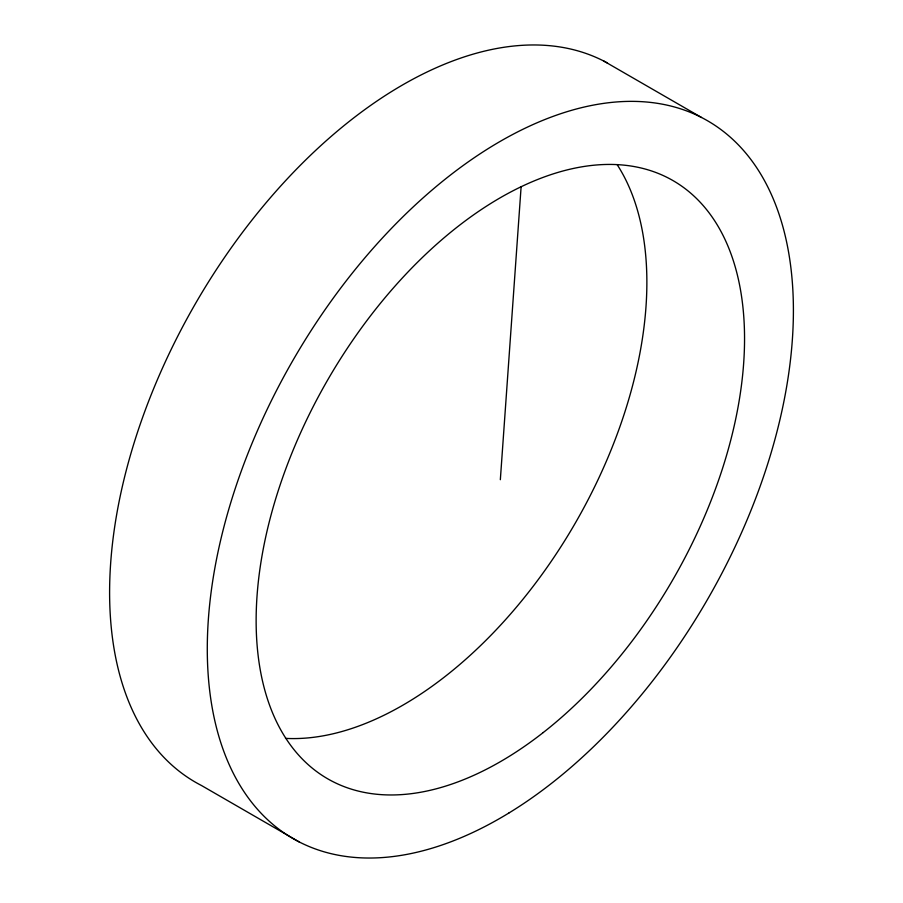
<?xml version="1.0" encoding="UTF-8"?>
<svg xmlns="http://www.w3.org/2000/svg" width="903" height="903" viewBox="0 0 903 903"><rect width="100%" height="100%" fill="white"/><g stroke="black" fill="none" stroke-linecap="round" stroke-linejoin="round"><path stroke-width="1.35" d="M500.341 479.696L521.121 186.729M603.814 61.077L701.496 117.48M299.186 841.923L201.504 785.52A414.443 239.284 -60 0 1 191.289 310.937A414.443 239.284 -60 0 1 607.471 63.018M617.144 164.639A345.375 199.405 -60 0 1 575.188 523.277A345.375 199.405 -60 0 1 285.495 738.372M508.795 813.072A414.443 239.284 -60 0 0 749.806 158.093A414.443 239.284 -60 0 0 242.422 467.935A414.443 239.284 -60 0 0 508.795 813.072M543.245 732.536A345.375 199.405 -60 0 0 687.093 190.172A345.375 199.405 -60 0 0 270.686 516.392A345.375 199.405 -60 0 0 543.245 732.536"/></g></svg>
